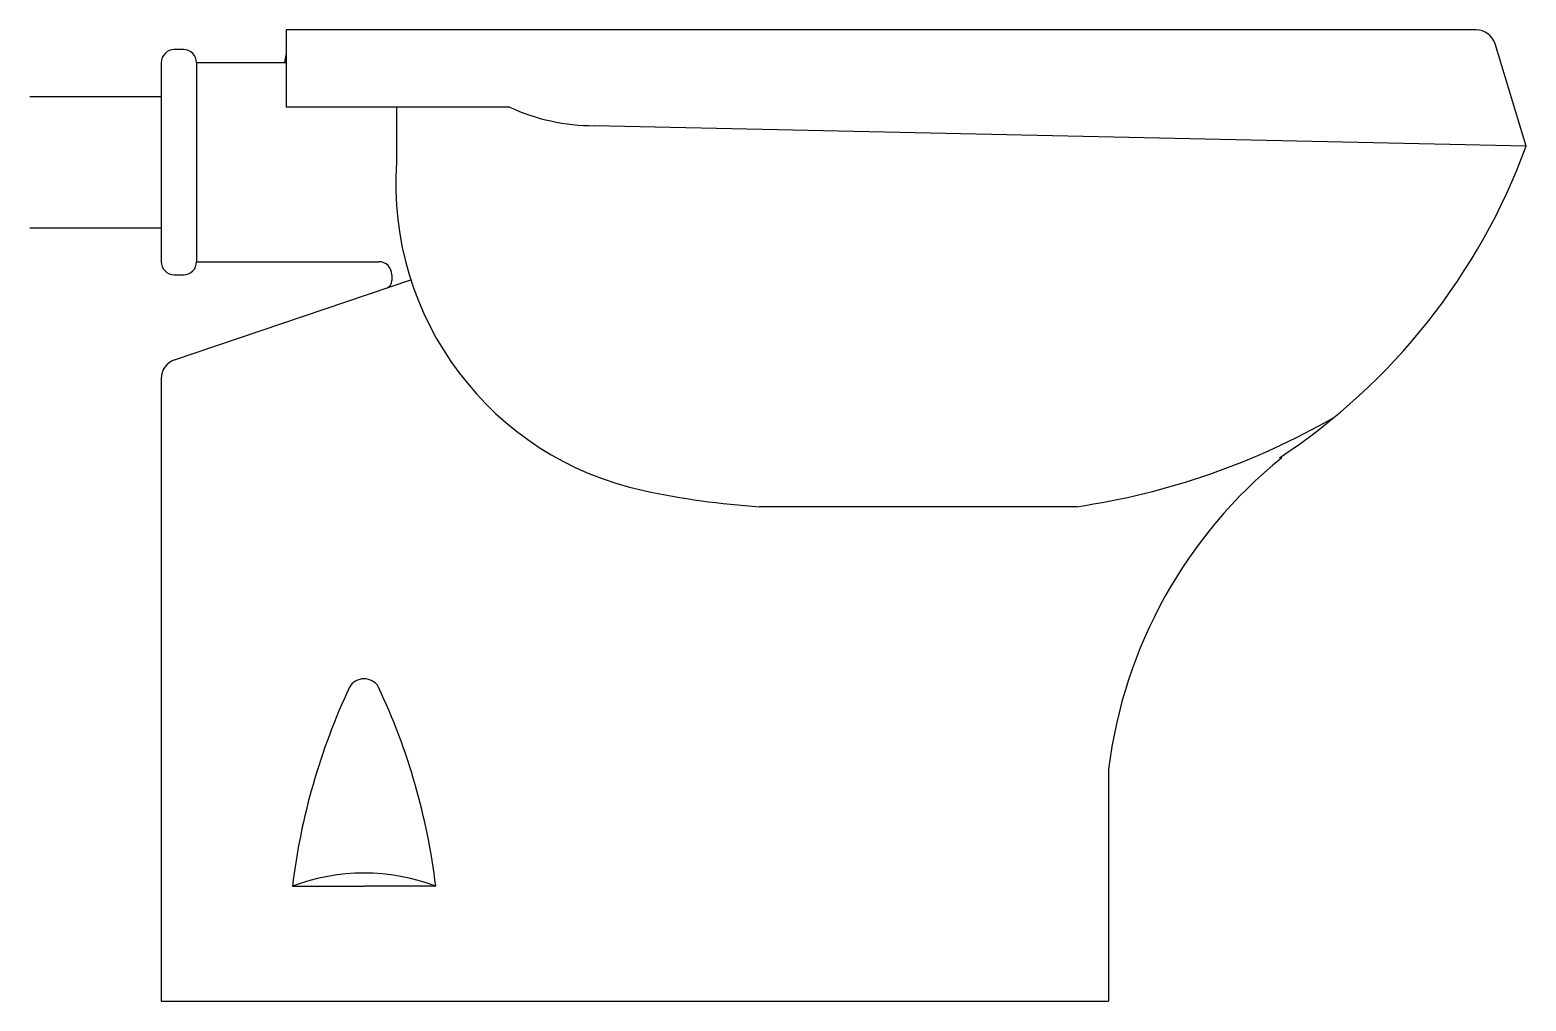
# Model space of a CAD drawing. Header units: millimetres. Extents: x -3003.342 to -3002.772, y 2972.081 to 2972.451.
import ezdxf

# ---------------------------------------------------------------- set-up
doc = ezdxf.new("R2010")
doc.units = ezdxf.units.MM
doc.header["$LTSCALE"] = 10
doc.layers.add('banheiro_louças', color=2, linetype='Continuous')

msp = doc.modelspace()

# ---------------------------------------------------------------- linework, layer by layer
at = {"layer": 'banheiro_louças'}
for p, q in [((-3002.790771170148, 2972.450541385827), (-3003.244158237148, 2972.450541385827)), ((-3003.244158237148, 2972.450541385827), (-3003.244158237148, 2972.430902491828)), ((-3003.283258224148, 2972.443041387828), (-3003.286758223148, 2972.443041387828)), ((-3003.244082991148, 2972.441518353827), (-3003.244746040148, 2972.438200896827)), ((-3002.771758386148, 2972.406191399828), (-3002.783593966148, 2972.445218014828)), ((-3003.291758222148, 2972.438041389828), (-3003.291758222148, 2972.362241413828)), ((-3003.278258226148, 2972.438041389828), (-3003.278258226148, 2972.362241413828)), ((-3003.244158237148, 2972.438041389828), (-3003.278258226148, 2972.438041389828)), ((-3003.244158237148, 2972.430902491828), (-3003.244158237148, 2972.426589797828)), ((-3003.341758222148, 2972.425141401827), (-3003.291758222148, 2972.425141401827)), ((-3003.244158237148, 2972.426589797828), (-3003.244158237148, 2972.421141394827)), ((-3003.159058264148, 2972.421141394827), (-3003.244158237148, 2972.421141394827)), ((-3002.771758386148, 2972.406191399828), (-3003.126758274148, 2972.414041397828)), ((-3003.341758222148, 2972.375141401827), (-3003.291758222148, 2972.375141401827)), ((-3003.278258226148, 2972.362241413828), (-3003.208858248148, 2972.362241413828)), ((-3003.286758223148, 2972.357241414828), (-3003.283258224148, 2972.357241414828)), ((-3003.203858249148, 2972.357241414828), (-3003.203858249148, 2972.355042066828)), ((-3003.286666264148, 2972.324817709827), (-3003.196639827148, 2972.355338617828)), ((-3003.291758222148, 2972.317714801827), (-3003.291758222148, 2972.080541502828)), ((-3002.942970577148, 2972.268891442828), (-3003.063781247148, 2972.268891442828)), ((-3002.930808336148, 2972.168888074827), (-3002.930808336148, 2972.080541502828)), ((-3003.241758237148, 2972.124291488828), (-3003.214458246148, 2972.124291488828)), ((-3003.187158255148, 2972.124291488828), (-3003.214458246148, 2972.124291488828)), ((-3003.291758222148, 2972.080541502828), (-3002.930808336148, 2972.080541502828))]:
    msp.add_line(p, q, dxfattribs=at)
msp.add_lwpolyline([(-3003.202097068148, 2972.421201254827), (-3003.202097068148, 2972.398933987828)], dxfattribs=at)
for centre, radius, start, end in [((-3002.790771170148, 2972.443041387828), 0.007499998, 16.87094799998254, 90), ((-3003.286758223148, 2972.438041389828), 0.004999998, 90, 180), ((-3003.283258224148, 2972.438041389828), 0.004999998, 0, 90), ((-3003.126742300148, 2972.491336973827), 0.077277039, 245.2800589999957, 270.0148549999939), ((-3002.998841633148, 2972.489452269827), 0.241866024, 303.4045189999938, 339.864361), ((-3003.082808021148, 2972.391940596828), 0.119571673, 176.0598280000045, 257.8943619999895), ((-3003.286758223148, 2972.362241413828), 0.004999998, 180, 270), ((-3003.283258224148, 2972.362241413828), 0.004999998, 270, 0), ((-3003.208858248148, 2972.357241414828), 0.004999998, 0, 90), ((-3003.206858248148, 2972.355042066828), 0.002999999, 288.7277700000041, 0), ((-3003.284258224148, 2972.317714801827), 0.007499998, 108.7277700000041, 180), ((-3002.983489442148, 2972.543880722828), 0.277958419, 278.3820509999956, 299.9409580000038), ((-3002.750978445148, 2972.146589781828), 0.181207074, 128.9359909999951, 172.9315969999951), ((-3003.043894777148, 2972.573367558828), 0.3051248540000001, 257.8943619999895, 266.2631070000091), ((-3003.214601787148, 2972.197168066828), 0.006132546, 88.65878699998852, 151.1567440000077), ((-3003.214314705148, 2972.197168066828), 0.006132546, 28.84325599999228, 91.34121300001148), ((-3002.996135359148, 2972.094779291827), 0.247389507, 154.7964480000203, 173.1486149999988), ((-3003.432781133148, 2972.094779291827), 0.247389507, 6.851385000001246, 25.20355199997966), ((-3003.214458246148, 2972.052270918828), 0.077021114, 69.24037300000835, 110.7596269999917)]:
    msp.add_arc(centre, radius, start, end, dxfattribs=at)

doc.saveas('drawing.dxf')
